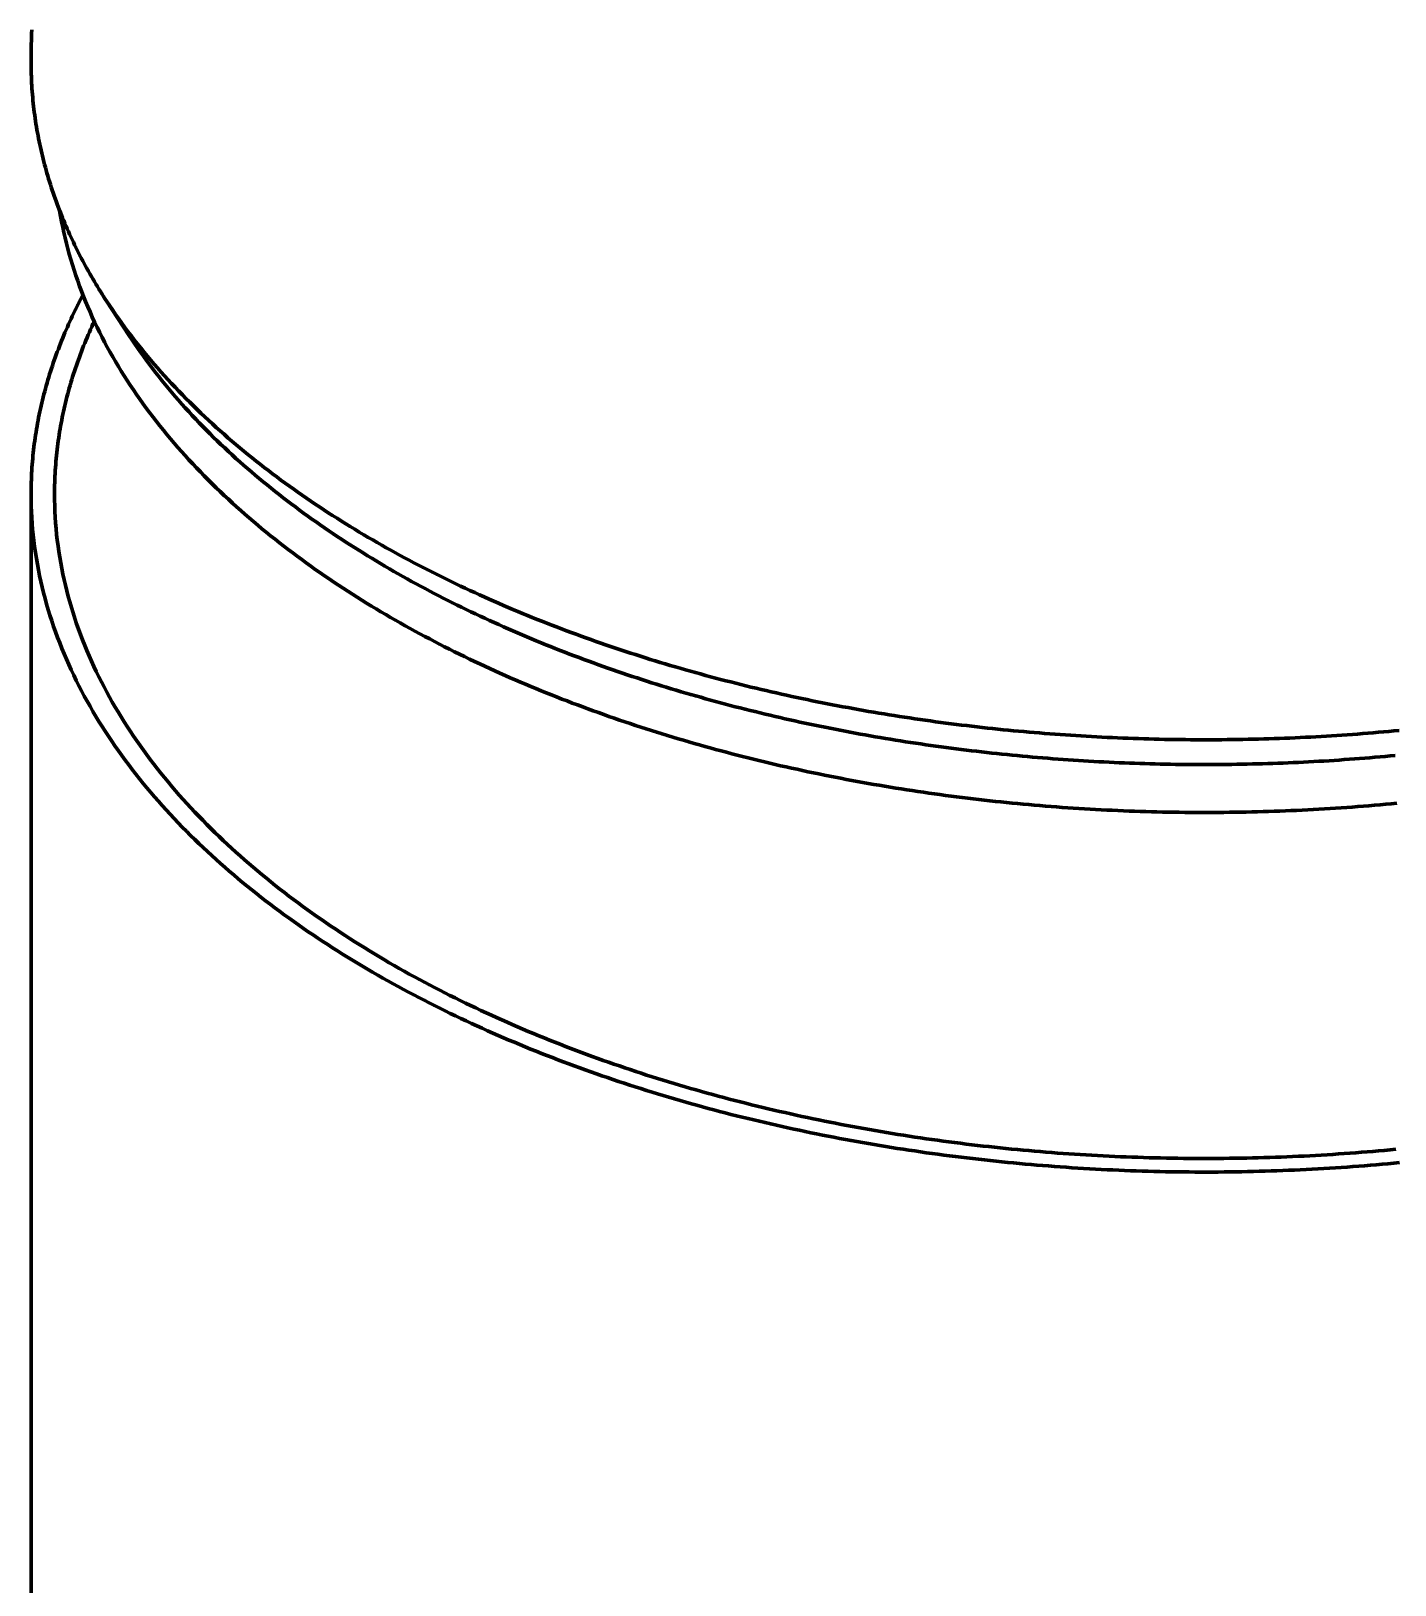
# Model space of a CAD drawing. Header units: millimetres. Extents: x 0 to 841, y 0 to 594.
# Drawn here: x 251.79 to 288.97, y 340.08 to 382.44 of the extents above; entities that cross this region are included whole.
import ezdxf

# ---------------------------------------------------------------- set-up
doc = ezdxf.new("R2010")
doc.units = ezdxf.units.MM
doc.layers.add('01-VISIBLE', color=7, linetype='CONTINUOUS', lineweight=70)

msp = doc.modelspace()

# ---------------------------------------------------------------- linework, layer by layer
at = {"layer": '01-VISIBLE'}
for p, q in [((254.454, 374.147), (253.855, 375.061)), ((251.788, 327.067), (251.788, 369.81))]:
    msp.add_line(p, q, dxfattribs=at)
for points in [[(251.809, 382.47), (251.804, 382.373), (251.801, 382.275), (251.797, 382.178), (251.795, 382.08), (251.792, 381.983), (251.791, 381.886), (251.789, 381.788), (251.788, 381.691), (251.788, 381.593)], [(251.788, 381.593), (251.789, 381.512), (251.789, 381.432), (251.791, 381.351), (251.793, 381.27), (251.796, 381.189), (251.799, 381.109), (251.803, 381.028), (251.808, 380.947), (251.813, 380.867), (251.819, 380.786), (251.825, 380.705), (251.832, 380.625), (251.84, 380.544), (251.848, 380.464), (251.857, 380.384), (251.866, 380.303), (251.876, 380.223), (251.887, 380.143), (251.898, 380.063), (251.91, 379.983), (251.922, 379.903), (251.935, 379.824), (251.949, 379.744), (251.963, 379.664), (251.978, 379.585), (251.993, 379.506), (252.009, 379.426), (252.026, 379.347), (252.043, 379.268), (252.06, 379.189), (252.078, 379.111), (252.097, 379.032), (252.117, 378.954), (252.136, 378.875), (252.157, 378.797), (252.178, 378.719), (252.199, 378.641), (252.221, 378.563), (252.244, 378.486), (252.267, 378.408), (252.291, 378.331), (252.315, 378.254), (252.34, 378.177), (252.365, 378.1), (252.391, 378.024), (252.417, 377.947), (252.444, 377.871), (252.472, 377.795), (252.5, 377.719), (252.528, 377.644), (252.557, 377.568), (252.586, 377.493), (252.616, 377.418), (252.647, 377.343), (252.677, 377.268), (252.709, 377.194), (252.741, 377.12), (252.773, 377.045), (252.806, 376.972), (252.839, 376.898), (252.873, 376.824), (252.907, 376.751), (252.941, 376.678), (252.976, 376.605), (253.012, 376.533), (253.048, 376.461), (253.084, 376.388), (253.121, 376.316), (253.158, 376.245), (253.196, 376.173), (253.234, 376.102), (253.273, 376.031), (253.312, 375.96), (253.351, 375.89), (253.391, 375.819), (253.431, 375.749), (253.472, 375.679), (253.513, 375.61), (253.554, 375.54), (253.596, 375.471), (253.638, 375.402), (253.681, 375.334), (253.724, 375.265), (253.767, 375.197), (253.811, 375.129), (253.855, 375.061)], [(252.566, 377.543), (252.592, 377.393), (252.62, 377.244), (252.65, 377.094), (252.681, 376.945), (252.715, 376.797), (252.751, 376.649), (252.789, 376.502), (252.829, 376.355), (252.871, 376.209), (252.915, 376.063), (252.961, 375.918), (253.009, 375.773), (253.059, 375.629), (253.11, 375.486), (253.164, 375.343), (253.219, 375.202), (253.276, 375.06), (253.335, 374.92), (253.395, 374.78), (253.457, 374.641), (253.521, 374.503), (253.587, 374.366), (253.654, 374.229), (253.723, 374.093), (253.793, 373.958), (253.865, 373.824), (253.938, 373.691), (254.013, 373.558), (254.09, 373.427), (254.168, 373.296), (254.247, 373.166), (254.327, 373.037), (254.409, 372.908), (254.493, 372.781), (254.577, 372.654), (254.663, 372.529), (254.751, 372.404), (254.839, 372.28), (254.929, 372.157), (255.02, 372.035), (255.112, 371.914), (255.205, 371.793), (255.299, 371.674), (255.395, 371.555), (255.491, 371.437), (255.589, 371.321), (255.687, 371.205), (255.787, 371.089), (255.888, 370.975), (255.989, 370.862), (256.092, 370.749), (256.195, 370.638), (256.3, 370.527), (256.405, 370.417), (256.511, 370.308), (256.619, 370.2), (256.727, 370.093), (256.835, 369.986), (256.945, 369.881), (257.055, 369.776), (257.167, 369.672), (257.279, 369.569), (257.391, 369.467), (257.505, 369.365), (257.619, 369.265), (257.734, 369.165), (257.85, 369.066), (257.966, 368.968), (258.083, 368.87), (258.201, 368.774), (258.319, 368.678), (258.438, 368.583), (258.558, 368.489), (258.678, 368.395), (258.799, 368.303), (258.92, 368.211), (259.042, 368.12), (259.165, 368.03), (259.288, 367.94), (259.412, 367.851), (259.536, 367.763), (259.661, 367.676), (259.786, 367.589), (259.912, 367.504), (260.038, 367.418), (260.165, 367.334), (260.292, 367.251), (260.419, 367.168), (260.548, 367.085), (260.676, 367.004), (260.805, 366.923), (260.935, 366.843), (261.065, 366.764), (261.195, 366.685), (261.326, 366.607), (261.457, 366.53), (261.589, 366.453), (261.721, 366.377), (261.853, 366.302), (261.986, 366.228), (262.119, 366.154), (262.252, 366.081), (262.386, 366.008), (262.52, 365.936), (262.655, 365.865), (262.79, 365.794), (262.925, 365.724), (263.06, 365.655), (263.196, 365.586), (263.332, 365.518), (263.469, 365.451), (263.606, 365.384), (263.743, 365.318), (263.88, 365.252), (264.018, 365.187), (264.156, 365.123), (264.294, 365.059), (264.433, 364.996), (264.571, 364.934), (264.71, 364.872), (264.85, 364.81), (264.989, 364.75), (265.129, 364.69), (265.269, 364.63), (265.41, 364.571), (265.55, 364.513), (265.691, 364.455), (265.832, 364.398), (265.974, 364.341), (266.115, 364.285), (266.257, 364.229), (266.399, 364.175), (266.541, 364.12), (266.683, 364.066), (266.826, 364.013), (266.969, 363.96), (267.112, 363.908), (267.255, 363.857), (267.399, 363.806), (267.542, 363.755), (267.686, 363.705), (267.83, 363.656), (267.974, 363.607), (268.118, 363.558), (268.263, 363.51), (268.408, 363.463), (268.553, 363.416), (268.698, 363.37), (268.843, 363.324), (268.988, 363.279), (269.134, 363.234), (269.279, 363.19), (269.425, 363.147), (269.571, 363.104), (269.717, 363.061), (269.864, 363.019), (270.01, 362.977), (270.157, 362.936), (270.303, 362.895), (270.45, 362.855), (270.597, 362.816), (270.744, 362.777), (270.892, 362.738), (271.039, 362.7), (271.186, 362.662), (271.334, 362.625), (271.482, 362.588), (271.63, 362.552), (271.778, 362.517), (271.926, 362.481), (272.074, 362.447), (272.222, 362.412), (272.371, 362.379), (272.519, 362.345), (272.668, 362.313), (272.817, 362.28), (272.966, 362.248), (273.115, 362.217), (273.264, 362.186), (273.413, 362.156), (273.562, 362.126), (273.712, 362.096), (273.861, 362.067), (274.01, 362.039), (274.16, 362.01), (274.31, 361.983), (274.46, 361.956), (274.609, 361.929), (274.759, 361.903), (274.909, 361.877), (275.06, 361.851), (275.21, 361.827), (275.36, 361.802), (275.51, 361.778), (275.661, 361.755), (275.811, 361.732), (275.962, 361.709), (276.112, 361.687), (276.263, 361.665), (276.414, 361.644), (276.565, 361.623), (276.715, 361.603), (276.866, 361.583), (277.017, 361.563), (277.168, 361.544), (277.32, 361.525), (277.471, 361.507), (277.622, 361.489), (277.773, 361.472), (277.924, 361.455), (278.076, 361.439), (278.227, 361.423), (278.379, 361.407), (278.53, 361.392), (278.682, 361.378), (278.833, 361.363), (278.985, 361.35), (279.136, 361.336), (279.288, 361.323), (279.44, 361.311), (279.592, 361.299), (279.743, 361.287), (279.895, 361.276), (280.047, 361.265), (280.199, 361.255), (280.351, 361.245), (280.503, 361.236), (280.655, 361.227), (280.807, 361.218), (280.959, 361.21), (281.111, 361.202), (281.263, 361.195), (281.415, 361.188), (281.567, 361.181), (281.719, 361.175), (281.871, 361.17), (282.023, 361.165), (282.176, 361.16), (282.328, 361.156), (282.48, 361.152), (282.632, 361.148), (282.784, 361.145), (282.937, 361.143), (283.089, 361.141), (283.241, 361.139), (283.393, 361.137), (283.546, 361.137), (283.698, 361.136), (283.85, 361.136), (284.002, 361.136), (284.154, 361.137), (284.307, 361.138), (284.459, 361.14), (284.611, 361.142), (284.763, 361.145), (284.916, 361.148), (285.068, 361.151), (285.22, 361.155), (285.372, 361.159), (285.524, 361.164), (285.676, 361.169), (285.829, 361.174), (285.981, 361.18), (286.133, 361.187), (286.285, 361.193), (286.437, 361.201), (286.589, 361.208), (286.741, 361.216), (286.893, 361.225), (287.045, 361.234), (287.197, 361.243), (287.349, 361.253), (287.501, 361.263), (287.653, 361.274), (287.804, 361.285), (287.956, 361.297), (288.108, 361.309), (288.26, 361.321), (288.411, 361.334), (288.563, 361.347), (288.715, 361.361), (288.866, 361.375), (289.018, 361.39)], [(253.203, 375.243), (253.165, 375.171), (253.127, 375.099), (253.09, 375.027), (253.054, 374.955), (253.018, 374.882), (252.982, 374.81), (252.947, 374.737), (252.912, 374.663), (252.878, 374.59), (252.844, 374.516), (252.81, 374.443), (252.778, 374.369), (252.745, 374.294), (252.713, 374.22), (252.682, 374.145), (252.651, 374.07), (252.62, 373.995), (252.59, 373.92), (252.561, 373.845), (252.532, 373.769), (252.503, 373.693), (252.475, 373.617), (252.447, 373.541), (252.421, 373.465), (252.394, 373.388), (252.368, 373.311), (252.343, 373.235), (252.318, 373.157), (252.293, 373.08), (252.27, 373.003), (252.246, 372.925), (252.224, 372.847), (252.201, 372.769), (252.18, 372.691), (252.159, 372.613), (252.138, 372.535), (252.118, 372.456), (252.099, 372.378), (252.08, 372.299), (252.062, 372.22), (252.044, 372.141), (252.027, 372.062), (252.01, 371.982), (251.994, 371.903), (251.979, 371.823), (251.964, 371.744), (251.95, 371.664), (251.936, 371.584), (251.923, 371.504), (251.911, 371.424), (251.899, 371.344), (251.887, 371.264), (251.877, 371.184), (251.867, 371.103), (251.857, 371.023), (251.848, 370.942), (251.84, 370.862), (251.832, 370.781), (251.825, 370.7), (251.819, 370.62), (251.813, 370.539), (251.808, 370.458), (251.803, 370.377), (251.799, 370.296), (251.796, 370.215), (251.793, 370.134), (251.791, 370.053), (251.789, 369.972), (251.789, 369.891), (251.788, 369.81)], [(253.855, 375.061), (253.933, 374.943), (254.013, 374.825), (254.094, 374.707), (254.176, 374.591), (254.259, 374.475), (254.342, 374.36), (254.427, 374.246), (254.513, 374.133), (254.6, 374.02), (254.688, 373.908), (254.777, 373.797), (254.867, 373.686), (254.958, 373.577), (255.049, 373.468), (255.142, 373.36), (255.235, 373.252), (255.329, 373.146), (255.424, 373.04), (255.52, 372.935), (255.617, 372.83), (255.714, 372.726), (255.813, 372.624), (255.912, 372.521), (256.011, 372.42), (256.112, 372.319), (256.213, 372.219), (256.315, 372.12), (256.418, 372.021), (256.521, 371.923), (256.625, 371.826), (256.73, 371.73), (256.835, 371.634), (256.941, 371.539), (257.048, 371.445), (257.155, 371.351), (257.263, 371.259), (257.372, 371.166), (257.481, 371.075), (257.59, 370.984), (257.7, 370.894), (257.811, 370.805), (257.922, 370.716), (258.034, 370.628), (258.146, 370.54), (258.259, 370.454), (258.373, 370.368), (258.486, 370.282), (258.601, 370.197), (258.716, 370.113), (258.831, 370.03), (258.947, 369.947), (259.063, 369.865), (259.18, 369.783), (259.297, 369.703), (259.414, 369.622), (259.532, 369.543), (259.651, 369.464), (259.769, 369.385), (259.889, 369.308), (260.008, 369.231), (260.128, 369.154), (260.249, 369.078), (260.369, 369.003), (260.491, 368.928), (260.612, 368.854), (260.734, 368.781), (260.856, 368.708), (260.979, 368.635), (261.102, 368.564), (261.225, 368.492), (261.348, 368.422), (261.472, 368.352), (261.597, 368.282), (261.721, 368.214), (261.846, 368.145), (261.971, 368.078), (262.097, 368.01), (262.223, 367.944), (262.349, 367.878), (262.475, 367.812), (262.602, 367.747), (262.728, 367.683), (262.856, 367.619), (262.983, 367.556), (263.111, 367.493), (263.239, 367.431), (263.367, 367.369), (263.496, 367.308), (263.624, 367.247), (263.753, 367.187), (263.883, 367.128), (264.012, 367.068), (264.142, 367.01), (264.272, 366.952), (264.402, 366.894), (264.532, 366.837), (264.663, 366.781), (264.794, 366.725), (264.925, 366.669), (265.056, 366.614), (265.188, 366.56), (265.319, 366.506), (265.451, 366.452), (265.583, 366.399), (265.715, 366.347), (265.848, 366.295), (265.981, 366.243), (266.113, 366.192), (266.246, 366.141), (266.38, 366.091), (266.513, 366.042), (266.647, 365.992), (266.78, 365.944), (266.914, 365.895), (267.048, 365.848), (267.182, 365.8), (267.317, 365.753), (267.451, 365.707), (267.586, 365.661), (267.721, 365.616), (267.856, 365.571), (267.991, 365.526), (268.126, 365.482), (268.262, 365.438), (268.398, 365.395), (268.533, 365.352), (268.669, 365.31), (268.805, 365.268), (268.941, 365.227), (269.078, 365.186), (269.214, 365.145), (269.351, 365.105), (269.487, 365.066), (269.624, 365.026), (269.761, 364.988), (269.898, 364.949), (270.035, 364.911), (270.173, 364.874), (270.31, 364.837), (270.447, 364.8), (270.585, 364.764), (270.723, 364.728), (270.861, 364.693), (270.999, 364.658), (271.137, 364.623), (271.275, 364.589), (271.413, 364.555), (271.552, 364.522), (271.69, 364.489), (271.829, 364.457), (271.967, 364.425), (272.106, 364.393), (272.245, 364.362), (272.384, 364.331), (272.523, 364.301), (272.662, 364.271), (272.801, 364.241), (272.941, 364.212), (273.08, 364.183), (273.219, 364.155), (273.359, 364.127), (273.499, 364.099), (273.638, 364.072), (273.778, 364.045), (273.918, 364.019), (274.058, 363.993), (274.198, 363.967), (274.338, 363.942), (274.478, 363.917), (274.618, 363.893), (274.758, 363.869), (274.899, 363.845), (275.039, 363.822), (275.18, 363.799), (275.32, 363.777), (275.461, 363.755), (275.601, 363.733), (275.742, 363.712), (275.883, 363.691), (276.024, 363.67), (276.165, 363.65), (276.306, 363.63), (276.447, 363.611), (276.588, 363.592), (276.729, 363.573), (276.87, 363.555), (277.011, 363.537), (277.152, 363.52), (277.294, 363.503), (277.435, 363.486), (277.576, 363.469), (277.718, 363.454), (277.859, 363.438), (278.001, 363.423), (278.142, 363.408), (278.284, 363.393), (278.426, 363.379), (278.567, 363.366), (278.709, 363.352), (278.851, 363.339), (278.992, 363.327), (279.134, 363.314), (279.276, 363.303), (279.418, 363.291), (279.56, 363.28), (279.702, 363.269), (279.844, 363.259), (279.986, 363.249), (280.128, 363.239), (280.27, 363.23), (280.412, 363.221), (280.554, 363.213), (280.696, 363.205), (280.838, 363.197), (280.98, 363.189), (281.122, 363.182), (281.264, 363.176), (281.406, 363.169), (281.549, 363.163), (281.691, 363.158), (281.833, 363.153), (281.975, 363.148), (282.118, 363.143), (282.26, 363.139), (282.402, 363.135), (282.544, 363.132), (282.687, 363.129), (282.829, 363.126), (282.971, 363.124), (283.114, 363.122), (283.256, 363.121), (283.398, 363.119), (283.541, 363.119), (283.683, 363.118), (283.825, 363.118), (283.968, 363.118), (284.11, 363.119), (284.252, 363.12), (284.394, 363.121), (284.537, 363.123), (284.679, 363.125), (284.821, 363.128), (284.964, 363.13), (285.106, 363.134), (285.248, 363.137), (285.39, 363.141), (285.533, 363.146), (285.675, 363.15), (285.817, 363.155), (285.959, 363.161), (286.102, 363.166), (286.244, 363.173), (286.386, 363.179), (286.528, 363.186), (286.67, 363.193), (286.812, 363.201), (286.955, 363.209), (287.097, 363.217), (287.239, 363.226), (287.381, 363.235), (287.523, 363.244), (287.665, 363.254), (287.807, 363.264), (287.949, 363.275), (288.09, 363.286), (288.232, 363.297), (288.374, 363.309), (288.516, 363.321), (288.658, 363.333), (288.799, 363.346), (288.941, 363.359), (289.083, 363.373)], [(253.511, 374.526), (253.476, 374.452), (253.443, 374.378), (253.41, 374.304), (253.377, 374.23), (253.345, 374.155), (253.313, 374.08), (253.282, 374.005), (253.251, 373.93), (253.221, 373.854), (253.191, 373.779), (253.162, 373.703), (253.133, 373.627), (253.105, 373.551), (253.077, 373.474), (253.05, 373.398), (253.023, 373.321), (252.997, 373.244), (252.972, 373.167), (252.947, 373.089), (252.922, 373.012), (252.898, 372.934), (252.875, 372.856), (252.852, 372.778), (252.83, 372.7), (252.809, 372.621), (252.787, 372.543), (252.767, 372.464), (252.747, 372.385), (252.728, 372.306), (252.709, 372.227), (252.691, 372.148), (252.673, 372.069), (252.656, 371.989), (252.64, 371.91), (252.624, 371.83), (252.609, 371.75), (252.594, 371.67), (252.58, 371.59), (252.567, 371.51), (252.554, 371.43), (252.542, 371.349), (252.53, 371.269), (252.519, 371.188), (252.509, 371.108), (252.499, 371.027), (252.49, 370.946), (252.482, 370.865), (252.474, 370.784), (252.466, 370.703), (252.46, 370.622), (252.454, 370.541), (252.448, 370.46), (252.444, 370.379), (252.44, 370.298), (252.436, 370.217), (252.433, 370.135), (252.431, 370.054), (252.429, 369.973), (252.429, 369.892), (252.428, 369.81)], [(254.454, 374.147), (254.531, 374.03), (254.609, 373.915), (254.688, 373.8), (254.768, 373.686), (254.849, 373.572), (254.931, 373.46), (255.015, 373.348), (255.099, 373.237), (255.184, 373.126), (255.27, 373.017), (255.357, 372.908), (255.445, 372.799), (255.534, 372.692), (255.624, 372.585), (255.715, 372.479), (255.806, 372.374), (255.898, 372.269), (255.992, 372.166), (256.086, 372.063), (256.18, 371.96), (256.276, 371.859), (256.372, 371.758), (256.469, 371.658), (256.567, 371.558), (256.666, 371.459), (256.765, 371.361), (256.865, 371.264), (256.965, 371.168), (257.067, 371.072), (257.169, 370.977), (257.271, 370.882), (257.374, 370.788), (257.478, 370.695), (257.583, 370.603), (257.688, 370.511), (257.794, 370.42), (257.9, 370.33), (258.007, 370.24), (258.114, 370.151), (258.222, 370.063), (258.331, 369.975), (258.44, 369.888), (258.549, 369.802), (258.659, 369.716), (258.77, 369.631), (258.881, 369.547), (258.992, 369.463), (259.105, 369.38), (259.217, 369.298), (259.33, 369.216), (259.444, 369.135), (259.557, 369.054), (259.672, 368.975), (259.787, 368.895), (259.902, 368.817), (260.017, 368.739), (260.133, 368.661), (260.25, 368.584), (260.367, 368.508), (260.484, 368.433), (260.601, 368.358), (260.719, 368.283), (260.838, 368.209), (260.956, 368.136), (261.076, 368.064), (261.195, 367.992), (261.315, 367.92), (261.435, 367.849), (261.555, 367.779), (261.676, 367.709), (261.797, 367.64), (261.919, 367.572), (262.04, 367.504), (262.163, 367.436), (262.285, 367.369), (262.408, 367.303), (262.531, 367.237), (262.654, 367.172), (262.777, 367.107), (262.901, 367.043), (263.025, 366.979), (263.15, 366.916), (263.274, 366.853), (263.399, 366.791), (263.524, 366.73), (263.65, 366.669), (263.776, 366.608), (263.901, 366.549), (264.028, 366.489), (264.154, 366.43), (264.281, 366.372), (264.408, 366.314), (264.535, 366.256), (264.662, 366.2), (264.79, 366.143), (264.917, 366.087), (265.045, 366.032), (265.174, 365.977), (265.302, 365.923), (265.431, 365.869), (265.56, 365.815), (265.689, 365.762), (265.818, 365.71), (265.947, 365.658), (266.077, 365.606), (266.207, 365.555), (266.337, 365.505), (266.467, 365.455), (266.597, 365.405), (266.728, 365.356), (266.858, 365.307), (266.989, 365.259), (267.12, 365.212), (267.252, 365.164), (267.383, 365.117), (267.515, 365.071), (267.646, 365.025), (267.778, 364.98), (267.91, 364.935), (268.042, 364.89), (268.175, 364.846), (268.307, 364.802), (268.44, 364.759), (268.572, 364.716), (268.705, 364.674), (268.838, 364.632), (268.972, 364.591), (269.105, 364.55), (269.238, 364.509), (269.372, 364.469), (269.506, 364.429), (269.639, 364.39), (269.773, 364.351), (269.907, 364.313), (270.042, 364.275), (270.176, 364.237), (270.31, 364.2), (270.445, 364.163), (270.58, 364.127), (270.714, 364.091), (270.849, 364.055), (270.984, 364.02), (271.119, 363.986), (271.254, 363.951), (271.39, 363.918), (271.525, 363.884), (271.661, 363.851), (271.796, 363.818), (271.932, 363.786), (272.068, 363.754), (272.204, 363.723), (272.34, 363.692), (272.476, 363.661), (272.612, 363.631), (272.748, 363.601), (272.885, 363.572), (273.021, 363.543), (273.157, 363.514), (273.294, 363.486), (273.431, 363.458), (273.567, 363.431), (273.704, 363.404), (273.841, 363.377), (273.978, 363.351), (274.115, 363.325), (274.252, 363.3), (274.39, 363.275), (274.527, 363.25), (274.664, 363.226), (274.802, 363.202), (274.939, 363.178), (275.077, 363.155), (275.214, 363.132), (275.352, 363.11), (275.49, 363.088), (275.627, 363.066), (275.765, 363.045), (275.903, 363.024), (276.041, 363.004), (276.179, 362.983), (276.317, 362.964), (276.455, 362.944), (276.593, 362.925), (276.732, 362.907), (276.87, 362.888), (277.008, 362.871), (277.147, 362.853), (277.285, 362.836), (277.424, 362.819), (277.562, 362.803), (277.701, 362.787), (277.839, 362.771), (277.978, 362.756), (278.117, 362.741), (278.255, 362.726), (278.394, 362.712), (278.533, 362.698), (278.672, 362.685), (278.81, 362.672), (278.949, 362.659), (279.088, 362.647), (279.227, 362.635), (279.366, 362.623), (279.505, 362.612), (279.644, 362.601), (279.783, 362.591), (279.922, 362.581), (280.062, 362.571), (280.201, 362.561), (280.34, 362.552), (280.479, 362.543), (280.618, 362.535), (280.758, 362.527), (280.897, 362.52), (281.036, 362.512), (281.175, 362.505), (281.315, 362.499), (281.454, 362.493), (281.593, 362.487), (281.733, 362.481), (281.872, 362.476), (282.012, 362.471), (282.151, 362.467), (282.29, 362.463), (282.43, 362.459), (282.569, 362.456), (282.709, 362.453), (282.848, 362.451), (282.988, 362.448), (283.127, 362.446), (283.267, 362.445), (283.406, 362.444), (283.546, 362.443), (283.685, 362.443), (283.824, 362.442), (283.964, 362.443), (284.103, 362.443), (284.243, 362.444), (284.382, 362.446), (284.522, 362.447), (284.661, 362.449), (284.801, 362.452), (284.94, 362.455), (285.08, 362.458), (285.219, 362.461), (285.358, 362.465), (285.498, 362.469), (285.637, 362.474), (285.777, 362.479), (285.916, 362.484), (286.055, 362.49), (286.195, 362.496), (286.334, 362.502), (286.473, 362.509), (286.613, 362.516), (286.752, 362.523), (286.891, 362.531), (287.03, 362.539), (287.17, 362.548), (287.309, 362.557), (287.448, 362.566), (287.587, 362.576), (287.726, 362.586), (287.865, 362.596), (288.004, 362.607), (288.143, 362.618), (288.282, 362.629), (288.421, 362.641), (288.56, 362.653), (288.699, 362.666), (288.838, 362.679), (288.977, 362.692)], [(251.788, 369.81), (251.789, 369.651), (251.793, 369.491), (251.799, 369.331), (251.807, 369.172), (251.818, 369.013), (251.831, 368.853), (251.847, 368.694), (251.864, 368.536), (251.885, 368.377), (251.907, 368.219), (251.932, 368.061), (251.959, 367.904), (251.988, 367.747), (252.02, 367.591), (252.054, 367.435), (252.09, 367.279), (252.128, 367.124), (252.169, 366.969), (252.211, 366.816), (252.256, 366.662), (252.303, 366.51), (252.352, 366.358), (252.403, 366.206), (252.456, 366.056), (252.511, 365.906), (252.568, 365.757), (252.627, 365.608), (252.688, 365.46), (252.75, 365.314), (252.815, 365.168), (252.881, 365.022), (252.95, 364.878), (253.02, 364.734), (253.091, 364.592), (253.165, 364.45), (253.24, 364.309), (253.317, 364.169), (253.395, 364.03), (253.475, 363.891), (253.556, 363.754), (253.639, 363.618), (253.724, 363.482), (253.81, 363.348), (253.897, 363.214), (253.986, 363.081), (254.076, 362.95), (254.168, 362.819), (254.261, 362.689), (254.355, 362.56), (254.451, 362.432), (254.548, 362.305), (254.646, 362.179), (254.745, 362.054), (254.845, 361.93), (254.947, 361.807), (255.05, 361.684), (255.154, 361.563), (255.258, 361.443), (255.364, 361.323), (255.472, 361.205), (255.58, 361.087), (255.689, 360.971), (255.799, 360.855), (255.91, 360.74), (256.022, 360.626), (256.135, 360.513), (256.249, 360.401), (256.363, 360.29), (256.479, 360.18), (256.596, 360.071), (256.713, 359.963), (256.831, 359.855), (256.95, 359.749), (257.07, 359.643), (257.19, 359.538), (257.312, 359.434), (257.434, 359.331), (257.556, 359.229), (257.68, 359.128), (257.804, 359.027), (257.929, 358.928), (258.054, 358.829), (258.18, 358.731), (258.307, 358.634), (258.435, 358.538), (258.563, 358.442), (258.691, 358.348), (258.821, 358.254), (258.951, 358.161), (259.081, 358.069), (259.212, 357.978), (259.344, 357.887), (259.476, 357.798), (259.608, 357.709), (259.742, 357.621), (259.875, 357.533), (260.009, 357.447), (260.144, 357.361), (260.279, 357.276), (260.415, 357.192), (260.551, 357.108), (260.688, 357.025), (260.825, 356.943), (260.962, 356.862), (261.1, 356.781), (261.238, 356.702), (261.377, 356.623), (261.516, 356.544), (261.656, 356.467), (261.796, 356.39), (261.936, 356.313), (262.077, 356.238), (262.218, 356.163), (262.359, 356.089), (262.501, 356.016), (262.643, 355.943), (262.786, 355.871), (262.929, 355.8), (263.072, 355.729), (263.216, 355.659), (263.359, 355.59), (263.504, 355.521), (263.648, 355.453), (263.793, 355.386), (263.938, 355.319), (264.084, 355.253), (264.229, 355.188), (264.375, 355.123), (264.522, 355.059), (264.668, 354.996), (264.815, 354.933), (264.962, 354.871), (265.109, 354.809), (265.257, 354.748), (265.405, 354.688), (265.553, 354.628), (265.701, 354.569), (265.85, 354.511), (265.999, 354.453), (266.148, 354.396), (266.297, 354.339), (266.447, 354.283), (266.597, 354.228), (266.747, 354.173), (266.897, 354.119), (267.047, 354.065), (267.198, 354.012), (267.349, 353.959), (267.5, 353.908), (267.651, 353.856), (267.802, 353.806), (267.954, 353.755), (268.106, 353.706), (268.258, 353.657), (268.41, 353.608), (268.562, 353.56), (268.715, 353.513), (268.867, 353.466), (269.02, 353.42), (269.173, 353.374), (269.327, 353.329), (269.48, 353.285), (269.633, 353.241), (269.787, 353.197), (269.941, 353.154), (270.095, 353.112), (270.249, 353.07), (270.403, 353.029), (270.558, 352.988), (270.712, 352.948), (270.867, 352.908), (271.022, 352.869), (271.177, 352.83), (271.332, 352.792), (271.487, 352.755), (271.642, 352.718), (271.798, 352.681), (271.953, 352.645), (272.109, 352.61), (272.265, 352.575), (272.421, 352.54), (272.577, 352.506), (272.733, 352.473), (272.889, 352.44), (273.046, 352.407), (273.202, 352.375), (273.359, 352.344), (273.515, 352.313), (273.672, 352.283), (273.829, 352.253), (273.986, 352.223), (274.143, 352.194), (274.3, 352.166), (274.457, 352.138), (274.615, 352.11), (274.772, 352.084), (274.929, 352.057), (275.087, 352.031), (275.245, 352.006), (275.402, 351.981), (275.56, 351.956), (275.718, 351.932), (275.876, 351.909), (276.034, 351.886), (276.192, 351.863), (276.35, 351.841), (276.509, 351.819), (276.667, 351.798), (276.825, 351.778), (276.984, 351.758), (277.142, 351.738), (277.301, 351.719), (277.459, 351.7), (277.618, 351.682), (277.777, 351.664), (277.935, 351.647), (278.094, 351.63), (278.253, 351.614), (278.412, 351.598), (278.571, 351.582), (278.73, 351.567), (278.889, 351.553), (279.048, 351.539), (279.207, 351.525), (279.366, 351.512), (279.525, 351.5), (279.685, 351.488), (279.844, 351.476), (280.003, 351.465), (280.163, 351.454), (280.322, 351.444), (280.481, 351.434), (280.641, 351.425), (280.8, 351.416), (280.96, 351.407), (281.119, 351.399), (281.279, 351.392), (281.438, 351.385), (281.598, 351.378), (281.757, 351.372), (281.917, 351.367), (282.077, 351.361), (282.236, 351.357), (282.396, 351.353), (282.556, 351.349), (282.715, 351.345), (282.875, 351.343), (283.035, 351.34), (283.194, 351.338), (283.354, 351.337), (283.514, 351.336), (283.673, 351.335), (283.833, 351.335), (283.993, 351.335), (284.152, 351.336), (284.312, 351.338), (284.472, 351.339), (284.631, 351.341), (284.791, 351.344), (284.951, 351.347), (285.11, 351.351), (285.27, 351.355), (285.43, 351.359), (285.589, 351.364), (285.749, 351.37), (285.908, 351.376), (286.068, 351.382), (286.228, 351.389), (286.387, 351.396), (286.547, 351.404), (286.706, 351.412), (286.866, 351.421), (287.025, 351.43), (287.184, 351.439), (287.344, 351.449), (287.503, 351.46), (287.662, 351.471), (287.822, 351.482), (287.981, 351.494), (288.14, 351.507), (288.299, 351.52), (288.459, 351.533), (288.618, 351.547), (288.777, 351.561), (288.936, 351.576), (289.095, 351.591)], [(252.428, 369.81), (252.429, 369.654), (252.433, 369.497), (252.439, 369.341), (252.447, 369.185), (252.457, 369.028), (252.47, 368.872), (252.485, 368.717), (252.503, 368.561), (252.523, 368.406), (252.545, 368.251), (252.569, 368.096), (252.596, 367.942), (252.624, 367.788), (252.655, 367.635), (252.689, 367.482), (252.724, 367.33), (252.761, 367.178), (252.801, 367.026), (252.843, 366.875), (252.887, 366.725), (252.933, 366.576), (252.981, 366.427), (253.031, 366.278), (253.083, 366.131), (253.137, 365.984), (253.192, 365.838), (253.25, 365.692), (253.31, 365.547), (253.371, 365.404), (253.435, 365.26), (253.5, 365.118), (253.566, 364.977), (253.635, 364.836), (253.705, 364.696), (253.777, 364.557), (253.851, 364.419), (253.926, 364.282), (254.003, 364.145), (254.081, 364.01), (254.161, 363.875), (254.242, 363.742), (254.325, 363.609), (254.409, 363.477), (254.495, 363.346), (254.582, 363.216), (254.671, 363.087), (254.76, 362.959), (254.851, 362.831), (254.944, 362.705), (255.038, 362.58), (255.132, 362.455), (255.228, 362.332), (255.326, 362.209), (255.424, 362.087), (255.524, 361.967), (255.624, 361.847), (255.726, 361.728), (255.829, 361.61), (255.933, 361.493), (256.038, 361.377), (256.144, 361.262), (256.251, 361.147), (256.359, 361.034), (256.467, 360.922), (256.577, 360.81), (256.688, 360.699), (256.8, 360.59), (256.912, 360.481), (257.025, 360.373), (257.139, 360.266), (257.254, 360.16), (257.37, 360.054), (257.487, 359.95), (257.604, 359.846), (257.722, 359.744), (257.841, 359.642), (257.961, 359.541), (258.081, 359.441), (258.202, 359.341), (258.324, 359.243), (258.446, 359.145), (258.569, 359.049), (258.693, 358.953), (258.817, 358.858), (258.942, 358.763), (259.067, 358.67), (259.193, 358.577), (259.32, 358.485), (259.447, 358.394), (259.575, 358.304), (259.704, 358.215), (259.833, 358.126), (259.962, 358.038), (260.092, 357.951), (260.223, 357.864), (260.354, 357.779), (260.485, 357.694), (260.617, 357.61), (260.75, 357.527), (260.882, 357.444), (261.016, 357.362), (261.15, 357.281), (261.284, 357.201), (261.419, 357.121), (261.554, 357.042), (261.689, 356.964), (261.825, 356.886), (261.962, 356.81), (262.098, 356.733), (262.236, 356.658), (262.373, 356.583), (262.511, 356.509), (262.649, 356.436), (262.788, 356.364), (262.927, 356.292), (263.066, 356.22), (263.206, 356.15), (263.346, 356.08), (263.486, 356.011), (263.627, 355.942), (263.768, 355.874), (263.909, 355.807), (264.051, 355.74), (264.193, 355.674), (264.335, 355.609), (264.478, 355.544), (264.62, 355.48), (264.764, 355.417), (264.907, 355.354), (265.05, 355.292), (265.194, 355.23), (265.339, 355.169), (265.483, 355.109), (265.628, 355.049), (265.773, 354.99), (265.918, 354.932), (266.063, 354.874), (266.209, 354.817), (266.355, 354.76), (266.501, 354.704), (266.647, 354.649), (266.794, 354.594), (266.94, 354.539), (267.087, 354.486), (267.235, 354.432), (267.382, 354.38), (267.53, 354.328), (267.677, 354.276), (267.825, 354.226), (267.974, 354.175), (268.122, 354.126), (268.271, 354.076), (268.419, 354.028), (268.568, 353.98), (268.717, 353.932), (268.867, 353.885), (269.016, 353.839), (269.166, 353.793), (269.316, 353.748), (269.466, 353.703), (269.616, 353.659), (269.766, 353.615), (269.916, 353.572), (270.067, 353.53), (270.218, 353.488), (270.369, 353.446), (270.52, 353.405), (270.671, 353.365), (270.822, 353.325), (270.974, 353.285), (271.125, 353.246), (271.277, 353.208), (271.429, 353.17), (271.581, 353.133), (271.733, 353.096), (271.885, 353.059), (272.038, 353.024), (272.19, 352.988), (272.343, 352.954), (272.495, 352.919), (272.648, 352.885), (272.801, 352.852), (272.954, 352.819), (273.107, 352.787), (273.26, 352.755), (273.414, 352.724), (273.567, 352.693), (273.721, 352.663), (273.874, 352.633), (274.028, 352.604), (274.182, 352.575), (274.336, 352.547), (274.49, 352.519), (274.644, 352.491), (274.798, 352.464), (274.952, 352.438), (275.107, 352.412), (275.261, 352.387), (275.416, 352.362), (275.57, 352.337), (275.725, 352.313), (275.88, 352.29), (276.034, 352.267), (276.189, 352.244), (276.344, 352.222), (276.499, 352.2), (276.654, 352.179), (276.809, 352.159), (276.964, 352.138), (277.12, 352.119), (277.275, 352.099), (277.43, 352.081), (277.586, 352.062), (277.741, 352.044), (277.897, 352.027), (278.052, 352.01), (278.208, 351.993), (278.364, 351.977), (278.519, 351.962), (278.675, 351.947), (278.831, 351.932), (278.987, 351.918), (279.143, 351.904), (279.299, 351.891), (279.455, 351.878), (279.611, 351.866), (279.767, 351.854), (279.923, 351.843), (280.079, 351.832), (280.235, 351.821), (280.391, 351.811), (280.548, 351.801), (280.704, 351.792), (280.86, 351.784), (281.016, 351.775), (281.173, 351.768), (281.329, 351.76), (281.485, 351.753), (281.642, 351.747), (281.798, 351.741), (281.954, 351.736), (282.111, 351.73), (282.267, 351.726), (282.424, 351.722), (282.58, 351.718), (282.737, 351.715), (282.893, 351.712), (283.05, 351.71), (283.206, 351.708), (283.363, 351.706), (283.519, 351.705), (283.676, 351.705), (283.832, 351.705), (283.989, 351.705), (284.145, 351.706), (284.302, 351.707), (284.458, 351.709), (284.615, 351.711), (284.771, 351.713), (284.928, 351.716), (285.084, 351.72), (285.24, 351.724), (285.397, 351.728), (285.553, 351.733), (285.71, 351.739), (285.866, 351.744), (286.022, 351.751), (286.179, 351.757), (286.335, 351.764), (286.491, 351.772), (286.648, 351.78), (286.804, 351.788), (286.96, 351.797), (287.117, 351.807), (287.273, 351.817), (287.429, 351.827), (287.585, 351.838), (287.741, 351.849), (287.897, 351.861), (288.053, 351.873), (288.209, 351.885), (288.365, 351.898), (288.521, 351.912), (288.677, 351.926), (288.833, 351.94), (288.989, 351.955)]]:
    msp.add_lwpolyline(points, dxfattribs=at)

doc.saveas('drawing.dxf')
